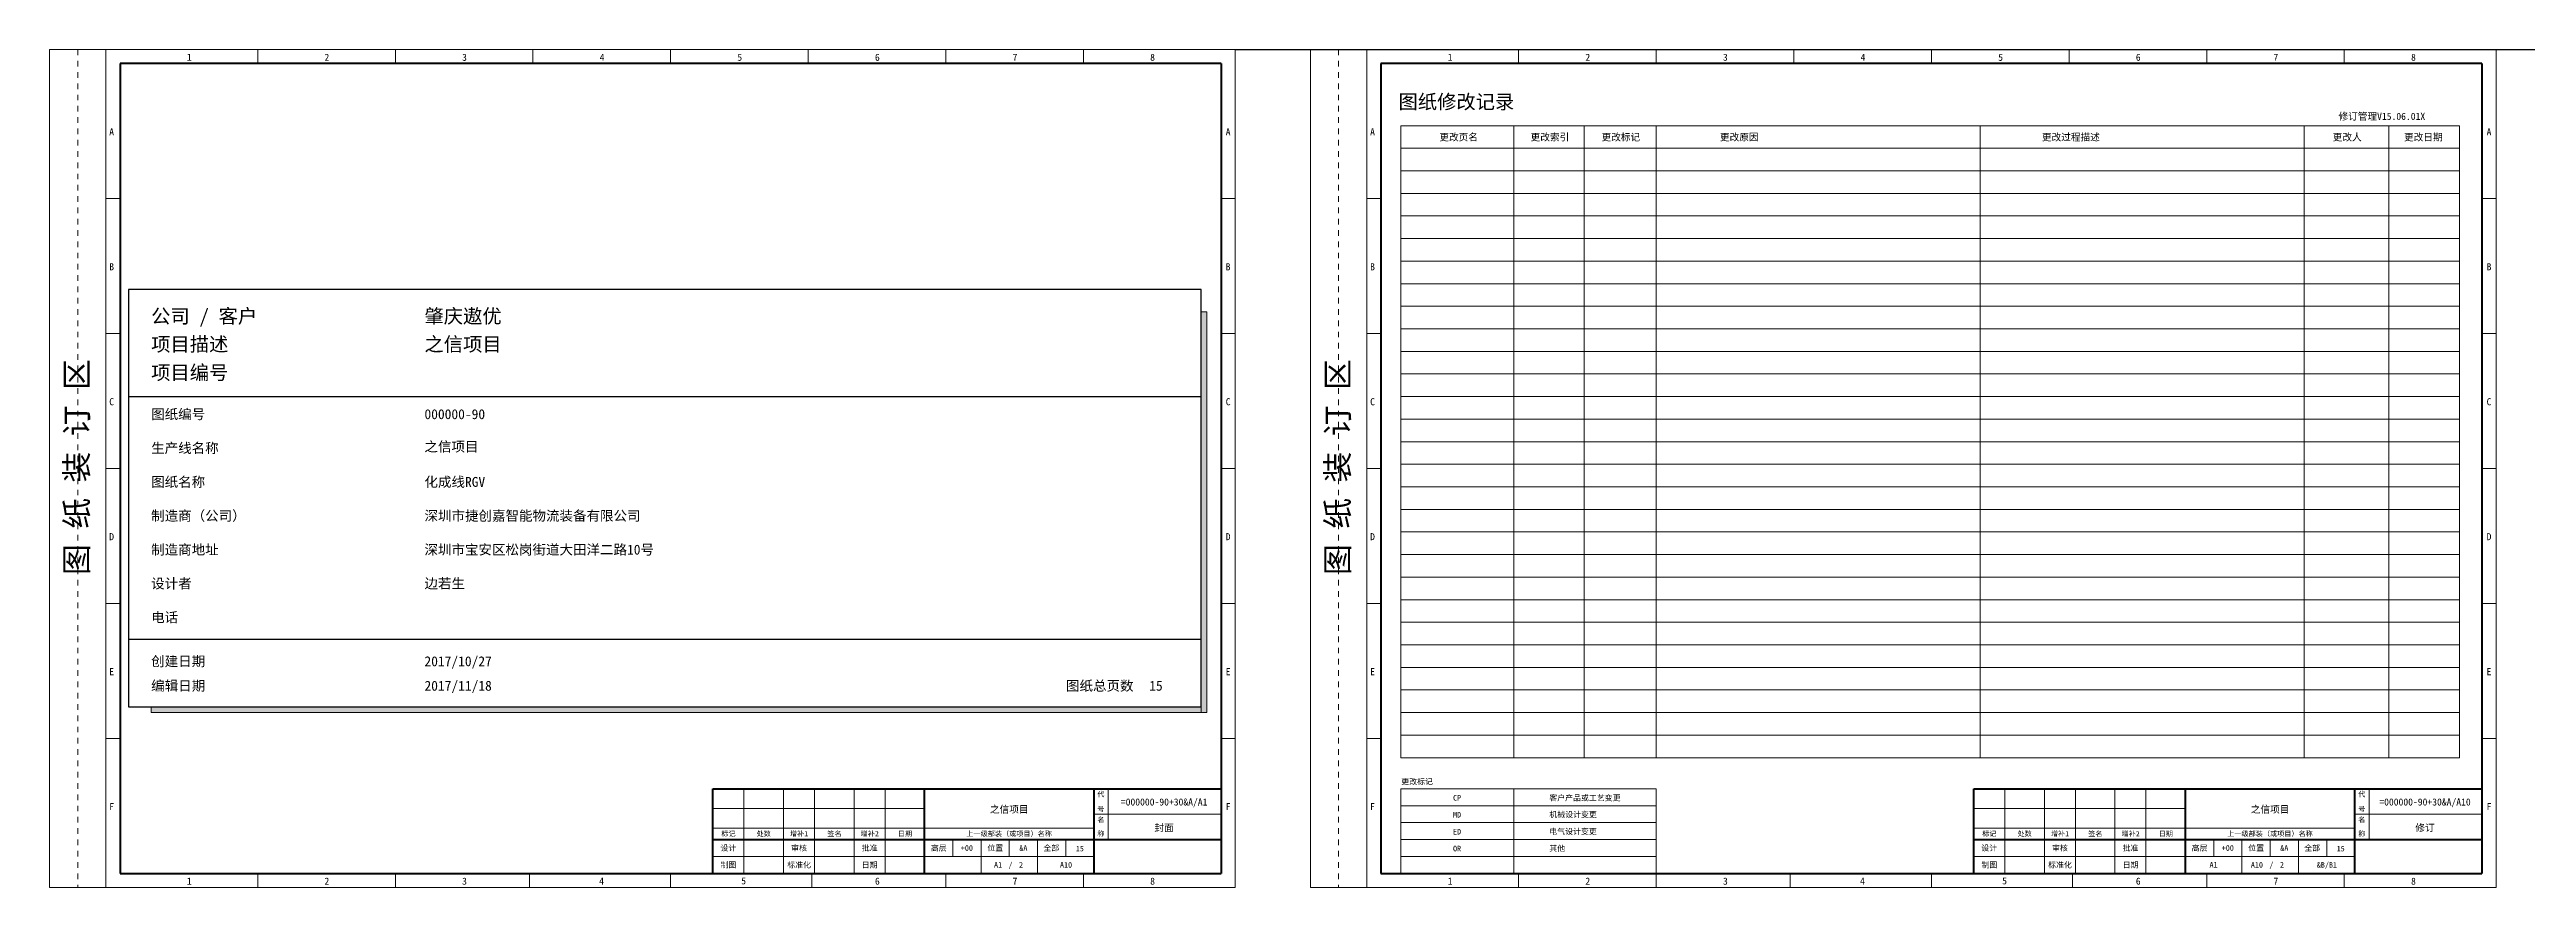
# Model space of a CAD drawing. Header units: millimetres. Extents: x -274 to 12554, y 2463 to 2760.
# Drawn here: x -274 to 603, y 2463 to 2760 of the extents above; entities that cross this region are included whole.
import ezdxf
from ezdxf.enums import TextEntityAlignment as Align

# ---------------------------------------------------------------- set-up
doc = ezdxf.new("R2010")
doc.units = ezdxf.units.MM
doc.linetypes.add('EPL_DASH', pattern=[1, 0.5, -0.5])
for name, color, linetype, lineweight in [('EPLAN200', 73, 'Continuous', 35), ('EPLAN201', 73, 'Continuous', 35), ('EPLAN451', 73, 'Continuous', 35), ('EPLAN452', 73, 'Continuous', 35), ('EPLAN453', 73, 'Continuous', 35)]:
    doc.layers.add(name, color=color, linetype=linetype, lineweight=lineweight)
doc.styles.add('宋体', font='')
doc.styles.get('宋体').set_extended_font_data('宋体')

msp = doc.modelspace()

# ---------------------------------------------------------------- hatches: boundary and pattern name
at = {"layer": 'EPLAN200', "linetype": 'Continuous', "lineweight": 13, "ltscale": 4}
for points in [[(133.55, 2525.38), (135.55, 2525.38), (135.55, 2667.38), (133.55, 2667.38)], [(-238.45, 2525.38), (133.55, 2525.38), (133.55, 2527.38), (-238.45, 2527.38)]]:
    msp.add_hatch(color=4, dxfattribs=at).paths.add_polyline_path(points, flags=0)

# ---------------------------------------------------------------- linework, layer by layer
at = {"color": 5}
msp.add_line((145.55, 2760.38), (12554.42, 2760.38), dxfattribs=at)
at = {"layer": 'EPLAN200', "color": 4, "linetype": 'Continuous', "lineweight": 20, "ltscale": 4}
for p, q in [((244.21, 2733.38), (244.21, 2509.38)), ((269.21, 2733.38), (269.21, 2509.38)), ((294.71, 2733.38), (294.71, 2509.38)), ((409.46, 2733.38), (409.46, 2509.38)), ((524.21, 2733.38), (524.21, 2509.38)), ((554.21, 2733.38), (554.21, 2509.38)), ((204.21, 2725.38), (579.21, 2725.38)), ((204.21, 2717.38), (579.21, 2717.38)), ((204.21, 2709.38), (579.21, 2709.38)), ((204.21, 2701.38), (579.21, 2701.38)), ((204.21, 2693.38), (579.21, 2693.38)), ((204.21, 2685.38), (579.21, 2685.38)), ((204.21, 2677.38), (579.21, 2677.38)), ((204.21, 2669.38), (579.21, 2669.38)), ((204.21, 2661.38), (579.21, 2661.38)), ((204.21, 2653.38), (579.21, 2653.38)), ((204.21, 2645.38), (579.21, 2645.38)), ((204.21, 2637.38), (579.21, 2637.38)), ((204.21, 2629.38), (579.21, 2629.38)), ((204.21, 2621.38), (579.21, 2621.38)), ((204.21, 2613.38), (579.21, 2613.38)), ((204.21, 2605.38), (579.21, 2605.38)), ((204.21, 2597.38), (579.21, 2597.38)), ((204.21, 2589.38), (579.21, 2589.38)), ((204.21, 2581.38), (579.21, 2581.38)), ((204.21, 2573.38), (579.21, 2573.38)), ((204.21, 2565.38), (579.21, 2565.38)), ((204.21, 2557.38), (579.21, 2557.38)), ((204.21, 2549.38), (579.21, 2549.38)), ((204.21, 2541.38), (579.21, 2541.38)), ((204.21, 2533.38), (579.21, 2533.38)), ((204.21, 2525.38), (579.21, 2525.38)), ((204.21, 2517.38), (579.21, 2517.38)), ((204.21, 2509.38), (579.21, 2509.38)), ((204.21, 2492.38), (294.71, 2492.38)), ((244.21, 2498.38), (244.21, 2468.38)), ((204.21, 2486.38), (294.71, 2486.38)), ((204.21, 2480.38), (294.71, 2480.38)), ((204.21, 2474.38), (294.71, 2474.38))]:
    msp.add_line(p, q, dxfattribs=at)
at = {"layer": 'EPLAN200', "color": 4, "linetype": 'Continuous', "lineweight": 25, "ltscale": 4}
for p, q in [((-246.45, 2637.38), (133.55, 2637.38)), ((-246.45, 2551.38), (133.55, 2551.38))]:
    msp.add_line(p, q, dxfattribs=at)
at = {"layer": 'EPLAN200', "color": 4, "linetype": 'Continuous', "lineweight": 20, "ltscale": 4}
for points in [[(204.21, 2509.38), (579.21, 2509.38), (579.21, 2733.38), (204.21, 2733.38)], [(204.21, 2468.38), (294.72, 2468.38), (294.72, 2498.38), (204.21, 2498.38)]]:
    msp.add_lwpolyline(points, close=True, dxfattribs=at)
at = {"layer": 'EPLAN200', "color": 4, "linetype": 'Continuous', "lineweight": 25, "ltscale": 4}
msp.add_lwpolyline([(-246.45, 2527.38), (133.55, 2527.38), (133.55, 2675.38), (-246.45, 2675.38)], close=True, dxfattribs=at)
at = {"layer": 'EPLAN200', "color": 4, "linetype": 'Continuous', "lineweight": 13, "ltscale": 4}
for points in [[(133.55, 2525.38), (135.55, 2525.38), (135.55, 2667.38), (133.55, 2667.38)], [(-238.45, 2525.38), (133.55, 2525.38), (133.55, 2527.38), (-238.45, 2527.38)]]:
    msp.add_lwpolyline(points, close=True, dxfattribs=at)
at = {"layer": 'EPLAN201', "color": 4, "linetype": 'Continuous', "lineweight": 20, "ltscale": 12}
for p, q in [((-274.45, 2760.38), (145.55, 2760.38)), ((-274.45, 2463.38), (-274.45, 2760.38)), ((-200.7, 2760.38), (-200.7, 2755.38)), ((-151.95, 2760.38), (-151.95, 2755.38)), ((-103.2, 2760.38), (-103.2, 2755.38)), ((-54.45, 2755.38), (-54.45, 2760.38)), ((-5.7, 2760.38), (-5.7, 2755.38)), ((43.05, 2760.38), (43.05, 2755.38)), ((91.8, 2760.38), (91.8, 2755.38)), ((145.55, 2760.38), (145.55, 2463.38)), ((172.21, 2760.38), (592.21, 2760.38)), ((172.21, 2463.38), (172.21, 2760.38)), ((245.96, 2760.38), (245.96, 2755.38)), ((294.71, 2760.38), (294.71, 2755.38)), ((343.46, 2760.38), (343.46, 2755.38)), ((392.21, 2755.38), (392.21, 2760.38)), ((440.96, 2760.38), (440.96, 2755.38)), ((489.71, 2760.38), (489.71, 2755.38)), ((538.46, 2760.38), (538.46, 2755.38)), ((592.21, 2760.38), (592.21, 2463.38)), ((-254.45, 2707.55), (-249.45, 2707.55)), ((140.55, 2707.55), (145.55, 2707.55)), ((192.21, 2707.55), (197.21, 2707.55)), ((587.21, 2707.55), (592.21, 2707.55)), ((-254.45, 2659.72), (-249.45, 2659.72)), ((140.55, 2659.72), (145.55, 2659.72)), ((192.21, 2659.72), (197.21, 2659.72)), ((587.21, 2659.72), (592.21, 2659.72)), ((-254.45, 2611.88), (-249.45, 2611.88)), ((140.55, 2611.88), (145.55, 2611.88)), ((192.21, 2611.88), (197.21, 2611.88)), ((587.21, 2611.88), (592.21, 2611.88)), ((-254.45, 2564.05), (-249.45, 2564.05)), ((140.55, 2564.05), (145.55, 2564.05)), ((192.21, 2564.05), (197.21, 2564.05)), ((587.21, 2564.05), (592.21, 2564.05)), ((-254.45, 2516.22), (-249.45, 2516.22)), ((140.55, 2516.22), (145.55, 2516.22)), ((192.21, 2516.22), (197.21, 2516.22)), ((587.21, 2516.22), (592.21, 2516.22)), ((95.55, 2489.38), (140.55, 2489.38)), ((542.21, 2489.38), (587.21, 2489.38)), ((-39.45, 2474.38), (95.55, 2474.38)), ((45.55, 2480.38), (45.55, 2474.38)), ((55.55, 2480.38), (55.55, 2474.38)), ((55.55, 2474.38), (55.55, 2468.38)), ((65.55, 2480.38), (65.55, 2474.38)), ((75.55, 2480.38), (75.55, 2474.38)), ((75.55, 2474.38), (75.55, 2468.38)), ((85.55, 2480.38), (85.55, 2474.38)), ((407.21, 2474.38), (542.21, 2474.38)), ((492.21, 2480.38), (492.21, 2474.38)), ((502.21, 2480.38), (502.21, 2474.38)), ((502.21, 2474.38), (502.21, 2468.38)), ((512.21, 2480.38), (512.21, 2474.38)), ((522.21, 2480.38), (522.21, 2474.38)), ((522.21, 2474.38), (522.21, 2468.38)), ((532.21, 2480.38), (532.21, 2474.38)), ((-200.7, 2468.38), (-200.7, 2463.38)), ((-151.95, 2468.38), (-151.95, 2463.38)), ((-104.45, 2463.38), (-104.45, 2468.38)), ((-54.45, 2468.38), (-54.45, 2463.38)), ((-4.45, 2463.38), (-4.45, 2468.38)), ((43.05, 2468.38), (43.05, 2463.38)), ((91.8, 2468.38), (91.8, 2463.38)), ((245.96, 2468.38), (245.96, 2463.38)), ((294.71, 2468.38), (294.71, 2463.38)), ((342.21, 2463.38), (342.21, 2468.38)), ((392.21, 2468.38), (392.21, 2463.38)), ((442.21, 2463.38), (442.21, 2468.38)), ((489.71, 2468.38), (489.71, 2463.38)), ((538.46, 2468.38), (538.46, 2463.38)), ((145.55, 2463.38), (-274.45, 2463.38)), ((592.21, 2463.38), (172.21, 2463.38))]:
    msp.add_line(p, q, dxfattribs=at)
at = {"layer": 'EPLAN201', "color": 4, "linetype": 'EPL_DASH', "lineweight": 20, "ltscale": 4}
for p, q in [((-264.45, 2760.38), (-264.45, 2463.38)), ((182.21, 2760.38), (182.21, 2463.38))]:
    msp.add_line(p, q, dxfattribs=at)
at = {"layer": 'EPLAN201', "color": 4, "linetype": 'Continuous', "lineweight": 20, "ltscale": 4}
for p, q in [((-254.45, 2463.38), (-254.45, 2760.38)), ((192.21, 2463.38), (192.21, 2760.38)), ((-28.45, 2468.38), (-28.45, 2498.38)), ((-14.45, 2468.38), (-14.45, 2498.38)), ((-3.45, 2468.38), (-3.45, 2498.38)), ((10.55, 2468.38), (10.55, 2498.38)), ((21.52, 2468.45), (21.52, 2498.45)), ((100.55, 2480.38), (100.55, 2498.38)), ((418.21, 2468.38), (418.21, 2498.38)), ((432.21, 2468.38), (432.21, 2498.38)), ((443.21, 2468.38), (443.21, 2498.38)), ((457.21, 2468.38), (457.21, 2498.38)), ((468.18, 2468.45), (468.18, 2498.45)), ((547.21, 2480.38), (547.21, 2498.38)), ((-39.45, 2491.38), (35.55, 2491.38)), ((-39.45, 2484.38), (95.55, 2484.38)), ((407.21, 2491.38), (482.21, 2491.38)), ((407.21, 2484.38), (542.21, 2484.38))]:
    msp.add_line(p, q, dxfattribs=at)
at = {"layer": 'EPLAN201', "color": 4, "linetype": 'Continuous', "lineweight": 50, "ltscale": 12}
for p, q in [((140.55, 2755.38), (-249.45, 2755.38)), ((587.21, 2755.38), (197.21, 2755.38)), ((-39.45, 2468.38), (-39.45, 2498.38)), ((35.55, 2468.38), (35.55, 2498.38)), ((95.55, 2468.38), (95.55, 2498.38)), ((407.21, 2468.38), (407.21, 2498.38)), ((482.21, 2468.38), (482.21, 2498.38)), ((542.21, 2468.38), (542.21, 2498.38)), ((-39.45, 2480.38), (140.55, 2480.38)), ((407.21, 2480.38), (587.21, 2480.38)), ((-249.45, 2468.38), (140.55, 2468.38)), ((197.21, 2468.38), (587.21, 2468.38))]:
    msp.add_line(p, q, dxfattribs=at)
at = {"layer": 'EPLAN201', "color": 4, "linetype": 'Continuous', "lineweight": 50, "ltscale": 4}
for p, q in [((-249.45, 2755.38), (-249.45, 2468.38)), ((140.55, 2755.38), (140.55, 2468.38)), ((197.21, 2755.38), (197.21, 2468.38)), ((587.21, 2755.38), (587.21, 2468.38)), ((-39.45, 2498.38), (140.55, 2498.38)), ((407.21, 2498.38), (587.21, 2498.38))]:
    msp.add_line(p, q, dxfattribs=at)
at = {"layer": 'EPLAN201', "color": 4, "linetype": 'Continuous', "lineweight": 15, "ltscale": 12}
for p, q in [((-54.45, 2468.38), (-54.45, 2463.38)), ((392.21, 2468.38), (392.21, 2463.38)), ((-104.45, 2463.38), (-4.45, 2463.38)), ((342.21, 2463.38), (442.21, 2463.38))]:
    msp.add_line(p, q, dxfattribs=at)
at = {"layer": 'EPLAN201', "color": 4, "linetype": 'Continuous', "lineweight": 35, "ltscale": 12}
for p, q in [((-39.45, 2468.38), (140.55, 2468.38)), ((407.21, 2468.38), (587.21, 2468.38))]:
    msp.add_line(p, q, dxfattribs=at)

# ---------------------------------------------------------------- texts
at = {"layer": 'EPLAN200', "color": 4, "style": '宋体'}
for s, height, p in [('图纸修改记录', 5.01, (203.42, 2739.36)), ('公司 / 客户', 5.01, (-238.45, 2663.38)), ('项目描述', 5.01, (-238.45, 2653.43)), ('项目编号', 5.01, (-238.45, 2643.38)), ('图纸编号', 3.507, (-238.45, 2629.38)), ('生产线名称', 3.507, (-238.45, 2617.38)), ('图纸名称', 3.507, (-238.45, 2605.38)), ('制造商（公司）', 3.507, (-238.45, 2593.38)), ('制造商地址', 3.507, (-238.45, 2581.38)), ('设计者', 3.507, (-238.45, 2569.38)), ('电话', 3.507, (-238.45, 2557.38))]:
    msp.add_text(s, height=height, dxfattribs=at).set_placement(p)
for s, p in [('更改页名', (224.72, 2729.32)), ('更改索引', (257.06, 2729.32)), ('更改标记', (282.17, 2729.32)), ('更改原因', (324.13, 2729.32)), ('更改过程描述', (441.58, 2729.32)), ('更改人', (539.48, 2729.32)), ('更改日期', (566.44, 2729.32))]:
    msp.add_text(s, height=2.505, dxfattribs=at).set_placement(p, align=Align.MIDDLE_CENTER)
for s, height, p in [('创建日期', 3.507, (-238.45, 2543.56)), ('编辑日期', 3.507, (-238.45, 2534.88)), ('  CP', 2.004, (219.87, 2495.17)), ('  客户产品或工艺变更', 2.004, (253.97, 2495.15)), ('  MD', 2.004, (219.87, 2489.17)), ('  ED', 2.004, (219.87, 2483.16)), ('  机械设计变更', 2.004, (253.97, 2489.24)), ('  电气设计变更', 2.004, (253.97, 2483.24)), ('  OR', 2.004, (219.87, 2477.17)), ('  其他', 2.004, (253.97, 2477.24))]:
    msp.add_text(s, height=height, dxfattribs=at).set_placement(p, align=Align.MIDDLE_LEFT)
msp.add_text('图纸总页数', height=3.507, dxfattribs=at).set_placement((109.55, 2534.88), align=Align.MIDDLE_RIGHT)
msp.add_text('更改标记', height=2.004, dxfattribs=at).set_placement((210, 2499.89), align=Align.CENTER)
at = {"layer": 'EPLAN201', "color": 4, "style": '宋体'}
for p in [(-268.85, 2612.38), (177.81, 2612.38)]:
    msp.add_text('图 纸 装 订 区', height=8.016, rotation=90, dxfattribs=at).set_placement(p, align=Align.TOP_CENTER)
for s, height, p in [('代', 1.8, (97.99, 2496.46)), ('号', 1.8, (97.99, 2491.2)), ('代', 1.8, (544.65, 2496.46)), ('号', 1.8, (544.65, 2491.2)), ('标记', 1.804, (-33.94, 2482.45)), ('处数', 1.804, (-21.45, 2482.45)), ('增补1', 1.804, (-8.92, 2482.45)), ('签名', 1.804, (3.61, 2482.45)), ('增补2', 1.804, (16.11, 2482.45)), ('日期', 1.804, (28.57, 2482.45)), ('上一级部装（或项目）名称', 1.8036, (65.49, 2482.45)), ('称', 1.8, (97.99, 2482.44)), ('名', 1.8, (97.99, 2487.46)), ('标记', 1.804, (412.71, 2482.45)), ('处数', 1.804, (425.21, 2482.45)), ('增补1', 1.804, (437.73, 2482.45)), ('签名', 1.804, (450.26, 2482.45)), ('增补2', 1.804, (462.77, 2482.45)), ('日期', 1.804, (475.23, 2482.45)), ('上一级部装（或项目）名称', 1.8036, (512.14, 2482.45)), ('称', 1.8, (544.65, 2482.44)), ('名', 1.8, (544.65, 2487.46)), ('设计', 2.004, (-33.98, 2477.38)), ('审核', 2.004, (-8.93, 2477.38)), ('批准', 2.004, (16.08, 2477.38)), ('高层', 2.004, (40.56, 2477.38)), ('位置', 2.004, (60.58, 2477.38)), ('全部', 2.004, (80.41, 2477.38)), ('设计', 2.004, (412.67, 2477.38)), ('审核', 2.004, (437.72, 2477.38)), ('批准', 2.004, (462.73, 2477.38)), ('高层', 2.004, (487.21, 2477.38)), ('位置', 2.004, (507.23, 2477.38)), ('全部', 2.004, (527.07, 2477.38)), ('制图', 2.004, (-33.94, 2471.39)), ('标准化', 2.004, (-8.91, 2471.39)), ('日期', 2.004, (16.06, 2471.39)), ('/', 2, (65.96, 2471.41)), ('制图', 2.004, (412.72, 2471.39)), ('标准化', 2.004, (437.74, 2471.39)), ('日期', 2.004, (462.72, 2471.39)), ('/', 2, (512.62, 2471.41))]:
    msp.add_text(s, height=height, dxfattribs=at).set_placement(p, align=Align.MIDDLE_CENTER)
at = {"layer": 'EPLAN451', "color": 4, "style": '宋体'}
for s, height, p in [('肇庆遨优', 5.01, (-141.63, 2663.38)), ('之信项目', 5.01, (-141.63, 2653.43)), ('000000-90', 3.507, (-141.63, 2629.38)), ('之信项目', 3.507, (-141.63, 2617.89)), ('深圳市捷创嘉智能物流装备有限公司', 3.507, (-141.63, 2593.38)), ('深圳市宝安区松岗街道大田洋二路10号', 3.507, (-141.63, 2581.38)), ('边若生', 3.507, (-141.63, 2569.38))]:
    msp.add_text(s, height=height, dxfattribs=at).set_placement(p)
for s, p in [('2017/10/27', (-141.63, 2543.56)), ('2017/11/18', (-141.63, 2534.88))]:
    msp.add_text(s, height=3.507, dxfattribs=at).set_placement(p, align=Align.MIDDLE_LEFT)
for p in [(65.52, 2491.1), (512.17, 2491.1)]:
    msp.add_text('之信项目', height=2.505, dxfattribs=at).set_placement(p, align=Align.MIDDLE_CENTER)
at = {"layer": 'EPLAN452', "color": 4, "style": '宋体'}
for s, height, p in [('修订管理V15.06.01X', 2.505, (536.4, 2736.7)), ('2', 2, (68.99, 2471.41)), ('2', 2, (515.65, 2471.41))]:
    msp.add_text(s, height=height, dxfattribs=at).set_placement(p, align=Align.MIDDLE_LEFT)
msp.add_text('化成线RGV', height=3.507, dxfattribs=at).set_placement((-141.63, 2605.38))
for s, height, p in [('15', 3.507, (117.49, 2534.88)), ('=000000-90+30&A/A1', 2.505, (120.39, 2493.69)), ('=000000-90+30&A/A10', 2.505, (567.04, 2493.69)), ('封面', 2.505, (120.36, 2484.55)), ('修订', 2.505, (567.01, 2484.55)), ('+00', 2.004, (50.52, 2477.38)), ('&A', 2.004, (70.53, 2477.38)), ('15', 2.004, (90.53, 2477.18)), ('+00', 2.004, (497.18, 2477.38)), ('&A', 2.004, (517.19, 2477.38)), ('15', 2.004, (537.18, 2477.18)), ('A10', 2.004, (85.64, 2471.4)), ('A1', 2.004, (492.14, 2471.44)), ('&B/B1', 2.004, (532.29, 2471.4))]:
    msp.add_text(s, height=height, dxfattribs=at).set_placement(p, align=Align.MIDDLE_CENTER)
for s, p in [('A1', (62.99, 2471.41)), ('A10', (509.65, 2471.41))]:
    msp.add_text(s, height=2.004, dxfattribs=at).set_placement(p, align=Align.MIDDLE_RIGHT)
at = {"layer": 'EPLAN453', "color": 4, "style": '宋体'}
for s, p in [('1', (-224.95, 2757.63)), ('2', (-176.2, 2757.63)), ('3', (-127.45, 2757.63)), ('4', (-78.7, 2757.63)), ('5', (-29.95, 2757.63)), ('6', (18.8, 2757.63)), ('7', (67.55, 2757.63)), ('8', (116.3, 2757.63)), ('1', (221.71, 2757.63)), ('2', (270.46, 2757.63)), ('3', (319.21, 2757.63)), ('4', (367.96, 2757.63)), ('5', (416.71, 2757.63)), ('6', (465.46, 2757.63)), ('7', (514.21, 2757.63)), ('8', (562.96, 2757.63)), ('A', (-252.45, 2731.22)), ('A', (143.05, 2731.22)), ('A', (194.21, 2731.22)), ('A', (589.71, 2731.22)), ('B', (-252.45, 2683.38)), ('B', (143.05, 2683.38)), ('B', (194.21, 2683.38)), ('B', (589.71, 2683.38)), ('C', (-252.45, 2635.55)), ('C', (143.05, 2635.55)), ('C', (194.21, 2635.55)), ('C', (589.71, 2635.55)), ('D', (-252.45, 2587.72)), ('D', (143.05, 2587.72)), ('D', (194.21, 2587.72)), ('D', (589.71, 2587.72)), ('E', (-252.45, 2539.88)), ('E', (143.05, 2539.88)), ('E', (194.21, 2539.88)), ('E', (589.71, 2539.88)), ('F', (-252.45, 2492.05)), ('F', (143.05, 2492.05)), ('F', (194.21, 2492.05)), ('F', (589.71, 2492.05)), ('1', (-224.95, 2465.63)), ('2', (-176.2, 2465.63)), ('3', (-127.45, 2465.63)), ('4', (-78.89, 2465.67)), ('5', (-28.56, 2465.74)), ('6', (18.8, 2465.63)), ('7', (67.55, 2465.63)), ('8', (116.3, 2465.63)), ('1', (221.71, 2465.63)), ('2', (270.46, 2465.63)), ('3', (319.21, 2465.63)), ('4', (367.77, 2465.67)), ('5', (418.1, 2465.74)), ('6', (465.46, 2465.63)), ('7', (514.21, 2465.63)), ('8', (562.96, 2465.63))]:
    msp.add_text(s, height=2.5, dxfattribs=at).set_placement(p, align=Align.MIDDLE_CENTER)

doc.saveas('drawing.dxf')
